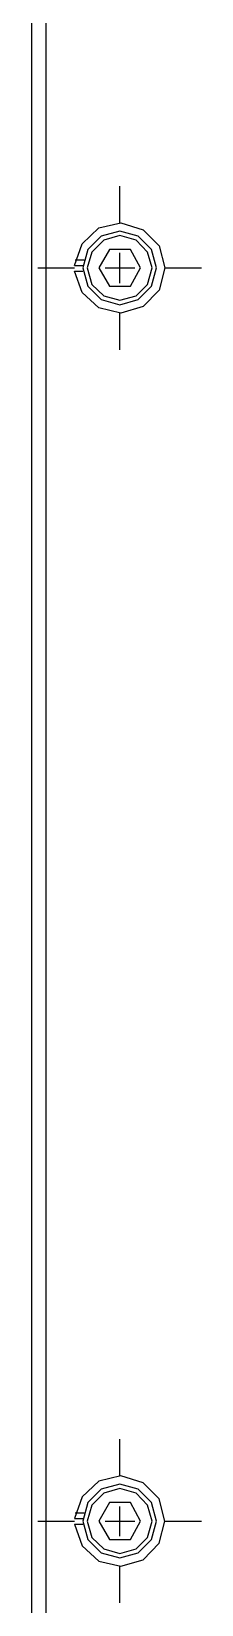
# Model space of a CAD drawing. Header units: millimetres. Extents: x -211 to 45495, y 24 to 52952.
# Drawn here: x 24656 to 24679.1, y 27385.2 to 27598.5 of the extents above; entities that cross this region are included whole.
import ezdxf

# ---------------------------------------------------------------- set-up
doc = ezdxf.new("R2010")
doc.units = ezdxf.units.MM
doc.layers.add('Layer2', color=7, linetype='Continuous')

# ---------------------------------------------------------------- blocks, each defined once
blk = doc.blocks.new('BLKF326')
at = {"layer": 'Layer2', "color": 7, "linetype": 'Continuous', "lineweight": 25}
for p, q in [((24665.49, 27570.77), (24663.68, 27568.96)), ((24667.99, 27571.46), (24665.49, 27570.77)), ((24670.48, 27570.77), (24667.99, 27571.46)), ((24672.29, 27568.96), (24670.48, 27570.77)), ((24663.68, 27568.96), (24662.99, 27566.46)), ((24672.98, 27566.46), (24672.29, 27568.96)), ((24662.99, 27566.46), (24663.68, 27563.97)), ((24663.68, 27563.97), (24665.49, 27562.16)), ((24670.48, 27562.16), (24672.29, 27563.97)), ((24665.49, 27562.16), (24667.99, 27561.47)), ((24667.99, 27561.47), (24670.48, 27562.16))]:
    blk.add_line(p, q, dxfattribs=at)
blk = doc.blocks.new('BLKF327')
at = {"layer": 'Layer2', "color": 7, "linetype": 'Continuous', "lineweight": 25}
for p, q in [((24665.83, 27570.25), (24664.2, 27568.62)), ((24667.99, 27570.86), (24665.83, 27570.25)), ((24670.23, 27570.25), (24667.99, 27570.86)), ((24671.78, 27568.62), (24670.23, 27570.25)), ((24664.2, 27568.62), (24663.59, 27566.46)), ((24672.38, 27566.46), (24671.78, 27568.62)), ((24663.59, 27566.46), (24664.2, 27564.22)), ((24664.2, 27564.22), (24665.83, 27562.67)), ((24670.23, 27562.67), (24671.78, 27564.22)), ((24665.83, 27562.67), (24667.99, 27562.07)), ((24667.99, 27562.07), (24670.23, 27562.67))]:
    blk.add_line(p, q, dxfattribs=at)
blk = doc.blocks.new('BLKF328')
at = {"layer": 'Layer2', "color": 7, "linetype": 'Continuous', "lineweight": 25}
for p, q in [((24665.83, 27400.26), (24664.2, 27398.63)), ((24667.99, 27400.87), (24665.83, 27400.26)), ((24670.23, 27400.26), (24667.99, 27400.87)), ((24671.78, 27398.63), (24670.23, 27400.26)), ((24664.2, 27398.63), (24663.59, 27396.47)), ((24672.38, 27396.47), (24671.78, 27398.63)), ((24663.59, 27396.47), (24664.2, 27394.24)), ((24664.2, 27394.24), (24665.83, 27392.69)), ((24670.23, 27392.69), (24671.78, 27394.24)), ((24665.83, 27392.69), (24667.99, 27392.08)), ((24667.99, 27392.08), (24670.23, 27392.69))]:
    blk.add_line(p, q, dxfattribs=at)
blk = doc.blocks.new('BLKF329')
at = {"layer": 'Layer2', "color": 7, "linetype": 'Continuous', "lineweight": 25}
for p, q in [((24665.49, 27400.78), (24663.68, 27398.97)), ((24667.99, 27401.47), (24665.49, 27400.78)), ((24670.48, 27400.78), (24667.99, 27401.47)), ((24672.29, 27398.97), (24670.48, 27400.78)), ((24663.68, 27398.97), (24662.99, 27396.47)), ((24672.98, 27396.47), (24672.29, 27398.97)), ((24662.99, 27396.47), (24663.68, 27393.98)), ((24663.68, 27393.98), (24665.49, 27392.17)), ((24670.48, 27392.17), (24672.29, 27393.98)), ((24665.49, 27392.17), (24667.99, 27391.48)), ((24667.99, 27391.48), (24670.48, 27392.17))]:
    blk.add_line(p, q, dxfattribs=at)
blk = doc.blocks.new('BLKF353')
at = {"layer": 'Layer2', "color": 7, "linetype": 'Continuous', "lineweight": 25}
for p, q in [((24665.14, 27401.9), (24662.91, 27399.75)), ((24668.16, 27402.59), (24665.14, 27401.9)), ((24671.17, 27401.64), (24668.16, 27402.59)), ((24673.33, 27399.49), (24671.17, 27401.64)), ((24674.1, 27396.47), (24673.33, 27399.49)), ((24661.87, 27396.04), (24662.91, 27393.12)), ((24673.33, 27393.46), (24674.1, 27396.47)), ((24662.91, 27393.12), (24665.14, 27391.05)), ((24671.17, 27391.22), (24673.33, 27393.46)), ((24665.14, 27391.05), (24668.16, 27390.36)), ((24668.16, 27390.36), (24671.17, 27391.22))]:
    blk.add_line(p, q, dxfattribs=at)
blk = doc.blocks.new('BLKF354')
at = {"layer": 'Layer2', "color": 7, "linetype": 'Continuous', "lineweight": 25}
for p, q in [((24665.14, 27571.89), (24668.16, 27572.58)), ((24668.16, 27572.58), (24671.17, 27571.63)), ((24662.91, 27569.74), (24665.14, 27571.89)), ((24671.17, 27571.63), (24673.33, 27569.48)), ((24661.87, 27566.81), (24662.91, 27569.74)), ((24673.33, 27569.48), (24674.1, 27566.46)), ((24674.1, 27566.46), (24673.33, 27563.45)), ((24665.14, 27561.04), (24662.91, 27563.11)), ((24673.33, 27563.45), (24671.17, 27561.21)), ((24668.16, 27560.35), (24665.14, 27561.04)), ((24671.17, 27561.21), (24668.16, 27560.35))]:
    blk.add_line(p, q, dxfattribs=at)
blk = doc.blocks.new('BLKF244')
at = {"layer": 'Layer2', "color": 7, "linetype": 'Continuous', "lineweight": 25}
for p, q in [((24658, 27381.49), (24658, 27614.69)), ((24656.02, 27611.42), (24656.02, 27091.46)), ((24667.99, 27572.58), (24667.99, 27577.57)), ((24666.61, 27568.96), (24665.14, 27566.46)), ((24669.45, 27568.96), (24666.61, 27568.96)), ((24667.99, 27564.4), (24667.99, 27568.53)), ((24670.83, 27566.46), (24669.45, 27568.96)), ((24656.88, 27566.46), (24661.87, 27566.46)), ((24661.87, 27566.81), (24662.99, 27566.81)), ((24661.87, 27566.03), (24662.99, 27566.03)), ((24662.91, 27563.11), (24661.87, 27566.03)), ((24661.96, 27567.58), (24663.16, 27567.58)), ((24665.14, 27566.46), (24666.61, 27563.97)), ((24666.01, 27566.46), (24670.05, 27566.46)), ((24669.45, 27563.97), (24670.83, 27566.46)), ((24671.78, 27564.22), (24672.38, 27566.46)), ((24672.29, 27563.97), (24672.98, 27566.46)), ((24674.1, 27566.46), (24679.1, 27566.46)), ((24666.61, 27563.97), (24669.45, 27563.97)), ((24667.99, 27555.36), (24667.99, 27560.35)), ((24667.99, 27402.59), (24667.99, 27407.58)), ((24662.91, 27399.75), (24661.87, 27396.82)), ((24661.96, 27397.59), (24663.16, 27397.59)), ((24666.61, 27398.97), (24665.14, 27396.47)), ((24669.45, 27398.97), (24666.61, 27398.97)), ((24667.99, 27394.41), (24667.99, 27398.46)), ((24670.83, 27396.47), (24669.45, 27398.97)), ((24656.88, 27396.47), (24661.87, 27396.47)), ((24661.87, 27396.82), (24662.99, 27396.82)), ((24661.87, 27396.04), (24662.99, 27396.04)), ((24665.14, 27396.47), (24666.61, 27393.98)), ((24666.01, 27396.47), (24670.05, 27396.47)), ((24669.45, 27393.98), (24670.83, 27396.47)), ((24671.78, 27394.24), (24672.38, 27396.47)), ((24672.29, 27393.98), (24672.98, 27396.47)), ((24674.1, 27396.47), (24679.1, 27396.47)), ((24666.61, 27393.98), (24669.45, 27393.98)), ((24667.99, 27385.37), (24667.99, 27390.36))]:
    blk.add_line(p, q, dxfattribs=at)
for name in ['BLKF354', 'BLKF326', 'BLKF327', 'BLKF353', 'BLKF329', 'BLKF328']:
    blk.add_blockref(name, (0, 0), dxfattribs=at)

msp = doc.modelspace()

# ---------------------------------------------------------------- block references
at = {"layer": 'Layer2', "color": 7, "linetype": 'Continuous', "lineweight": 25}
msp.add_blockref('BLKF244', (0, 0), dxfattribs=at)

doc.saveas('drawing.dxf')
